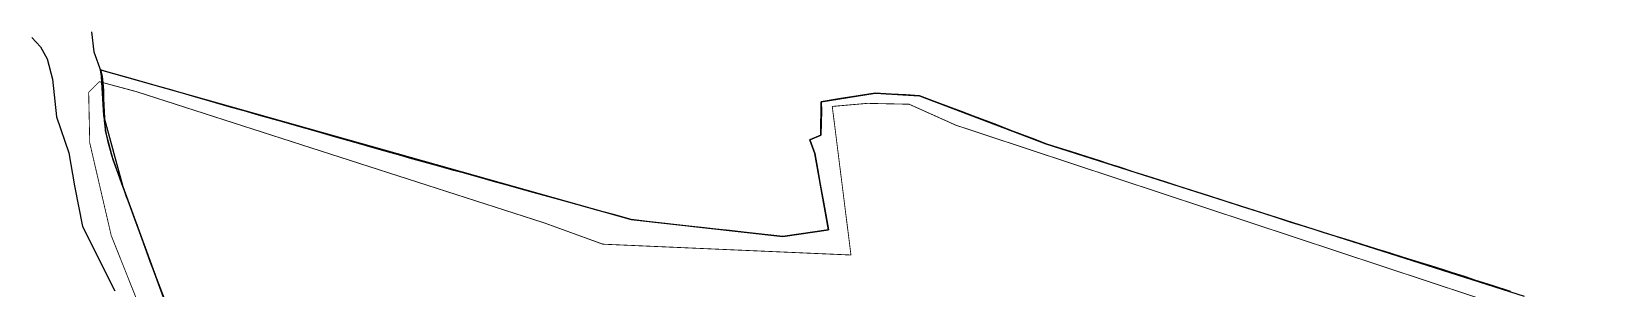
# Model space of a CAD drawing. Extents: x 204548 to 208114, y 4836513 to 4840071.
# Drawn here: x 205100.8 to 205575.9, y 4837986.5 to 4838063.5 of the extents above; entities that cross this region are included whole.
import ezdxf

# ---------------------------------------------------------------- set-up
doc = ezdxf.new("R2010")
doc.units = 0
doc.header["$LTSCALE"] = 1.5
doc.header["$MEASUREMENT"] = 0
for name, color, linetype in [('CD-MALHA-LOTES', 42, 'CONTINUOUS'), ('HD-CURSO-PERENE', 170, 'CONTINUOUS'), ('LM-LIM-SETOR-FISCAL', 2, 'CONTINUOUS'), ('RU-QUADRAS', 6, 'CONTINUOUS')]:
    doc.layers.add(name, color=color, linetype=linetype)
doc.linetypes.add('Limite', pattern='A,20,-3,[130,ltypeshp.shx,S=6.35,R=0,X=0,Y=0],-3,20', length=46)

msp = doc.modelspace()

# ---------------------------------------------------------------- linework, layer by layer
at = {"layer": 'CD-MALHA-LOTES'}
msp.add_lwpolyline([(205543.85, 4837985.53), (205538.36, 4837987.32), (205533.22, 4837989.01), (205530.36, 4837989.94), (205526.17, 4837991.31), (205524.68, 4837991.8), (205521.31, 4837992.85), (205516.69, 4837994.29), (205511.81, 4837995.81), (205507.48, 4837997.16), (205503.79, 4837998.31), (205497.26, 4838000.35), (205494.34, 4838001.26), (205488.06, 4838003.21), (205484.44, 4838004.34), (205479.12, 4838006), (205478.16, 4838006.3), (205473.11, 4838007.92), (205468.04, 4838009.55), (205463.32, 4838011.07), (205458.06, 4838012.76), (205453.45, 4838014.25), (205449.71, 4838015.45), (205448.43, 4838015.86), (205444.34, 4838017.17), (205440.37, 4838018.45), (205435.32, 4838020.07), (205431.17, 4838021.41), (205426.41, 4838022.93), (205423.71, 4838023.8), (205420.82, 4838024.73), (205417.09, 4838025.93), (205412.32, 4838027.46), (205406.86, 4838029.21), (205404.69, 4838029.91), (205401.49, 4838031.13), (205394.99, 4838033.61), (205389.16, 4838035.84), (205384.12, 4838037.76), (205382.95, 4838038.21), (205379.37, 4838039.57), (205376.4, 4838040.69), (205371.32, 4838042.61), (205366.83, 4838044.31), (205362.76, 4838044.54), (205358.28, 4838044.78), (205353.5, 4838045.05), (205348.41, 4838044.24), (205342.68, 4838043.33), (205337.31, 4838042.48), (205337.44, 4838039.6), (205337.34, 4838036.4), (205337.24, 4838032.42), (205333.96, 4838031.02), (205335.42, 4838026.99), (205336.23, 4838022.47), (205337.06, 4838017.76), (205337.92, 4838012.94), (205338.71, 4838008.54), (205339.5, 4838004.08), (205325.87, 4838002.07), (205314.98, 4838003.28), (205309.88, 4838003.85), (205305.81, 4838004.31), (205302.36, 4838004.69), (205298.56, 4838005.11), (205294.12, 4838005.61), (205290.65, 4838005.99), (205285.21, 4838006.6), (205280.46, 4838007.13), (205275.1, 4838008.62), (205270.57, 4838009.88), (205264.17, 4838011.66), (205259.84, 4838012.86), (205255.43, 4838014.09), (205251.08, 4838015.3), (205246.76, 4838016.5), (205243.26, 4838017.47), (205239.14, 4838018.61), (205235.81, 4838019.54), (205230.44, 4838021.03), (205227.32, 4838021.9), (205222.79, 4838023.16), (205217.32, 4838024.68), (205213.97, 4838025.61), (205211.39, 4838026.35), (205205.6, 4838027.99), (205201.16, 4838029.26), (205197.29, 4838030.36), (205191.24, 4838032.09), (205186.54, 4838033.43), (205180.79, 4838035.07), (205176.32, 4838036.34), (205170.54, 4838037.98), (205168.1, 4838038.68), (205165.12, 4838039.53), (205159.98, 4838041.01), (205154.21, 4838042.66), (205150.71, 4838043.66), (205146.99, 4838044.73), (205144.22, 4838045.52), (205142.84, 4838045.92), (205138.86, 4838047.06), (205134.69, 4838048.26), (205130.47, 4838049.47), (205126.87, 4838050.5), (205122.66, 4838051.71), (205121.43, 4838052.06), (205121.87, 4838050.15), (205122.22, 4838047.19), (205122.29, 4838045.68), (205122.31, 4838044.17), (205122.31, 4838042.66), (205122.31, 4838041.15), (205122.33, 4838039.64), (205122.5, 4838036.74), (205122.91, 4838033.78), (205123.52, 4838030.85), (205123.89, 4838029.39), (205124.29, 4838027.94), (205124.72, 4838026.5), (205125.18, 4838025.07), (205125.67, 4838023.63), (205126.17, 4838022.2), (205126.68, 4838020.78), (205127.21, 4838019.36), (205127.73, 4838017.94), (205128.63, 4838015.52), (205129.15, 4838014.1), (205129.68, 4838012.69), (205130.19, 4838011.27), (205130.71, 4838009.86), (205131.22, 4838008.45), (205131.74, 4838007.04), (205132.25, 4838005.63), (205133.27, 4838002.81), (205134.29, 4838000), (205135.32, 4837997.18), (205136.34, 4837994.38), (205137.38, 4837991.57), (205138.19, 4837989.4), (205139.24, 4837986.6), (205140.3, 4837983.8)], dxfattribs=at)
at = {"layer": 'HD-CURSO-PERENE'}
for p, q in [((205118.75, 4838063.52), (205119.43, 4838057.51)), ((205100.8, 4838061.75), (205103.47, 4838059.01)), ((205103.47, 4838059.01), (205105.43, 4838055.34)), ((205119.43, 4838057.51), (205121.51, 4838051.71)), ((205105.43, 4838055.34), (205106.99, 4838049.22)), ((205106.99, 4838049.22), (205108.21, 4838037.95)), ((205121.51, 4838051.71), (205122.35, 4838038.35)), ((205122.35, 4838038.35), (205128.07, 4838017.05)), ((205108.21, 4838037.95), (205111.88, 4838027.18)), ((205111.88, 4838027.18), (205113.63, 4838017.28)), ((205113.63, 4838017.28), (205116.03, 4838005.07)), ((205128.07, 4838017.05), (205138.15, 4837989.51)), ((205116.03, 4838005.07), (205125.68, 4837985.73)), ((205138.15, 4837989.51), (205170.91, 4837905.44))]:
    msp.add_line(p, q, dxfattribs=at)
at = {"layer": 'LM-LIM-SETOR-FISCAL', "color": 7, "linetype": 'Limite', "ltscale": 0.1, "const_width": 0.25}
msp.add_lwpolyline([(205136.18, 4837973.32), (205124.63, 4838002.35), (205118.19, 4838030.16), (205117.87, 4838045.33), (205121.06, 4838048.52), (205132.13, 4838045.54), (205254.41, 4838006.13), (205271.92, 4837999.76), (205346.27, 4837996.51), (205340.67, 4838041.09), (205351.19, 4838042.01), (205363.7, 4838041.75), (205377.7, 4838035.46), (205575.75, 4837969.85)], dxfattribs=at)
at = {"layer": 'RU-QUADRAS', "color": 6, "linetype": 'Continuous'}
msp.add_lwpolyline([(205140.3, 4837983.8), (205125.18, 4838025.07), (205122.91, 4838033.78), (205122.22, 4838047.19), (205121.43, 4838052.06), (205280.46, 4838007.13), (205325.87, 4838002.07), (205339.5, 4838004.08), (205335.42, 4838026.99), (205333.96, 4838031.02), (205337.24, 4838032.42), (205337.31, 4838042.48), (205353.5, 4838045.05), (205366.83, 4838044.31), (205404.69, 4838029.91), (205548, 4837984.17)], dxfattribs=at)

doc.saveas('drawing.dxf')
